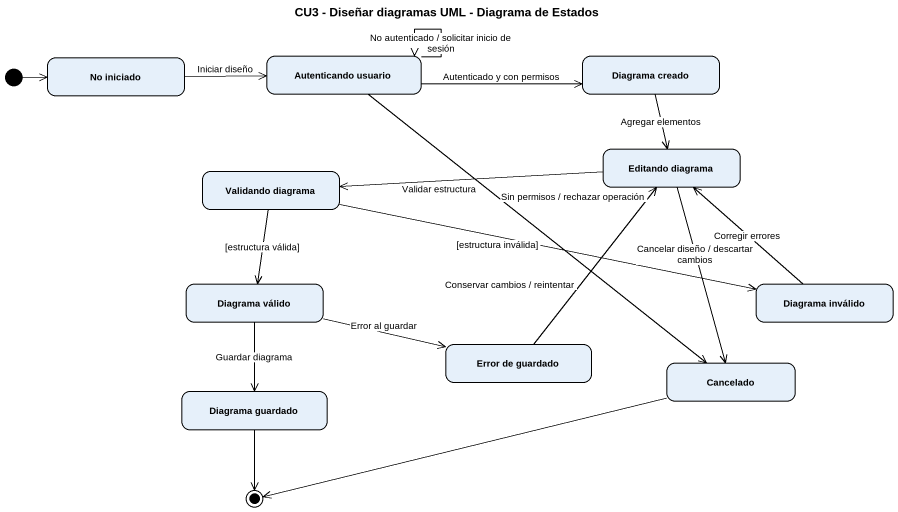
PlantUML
@startuml
title CU3 - Diseñar diagramas UML - Diagrama de Estados
hide empty description
state "No iniciado" as No_iniciado
state "Autenticando usuario" as Autenticando_usuario
state "Diagrama creado" as Diagrama_creado
state "Editando diagrama" as Editando_diagrama
state "Validando diagrama" as Validando_diagrama
state "Diagrama válido" as Diagrama_válido
state "Diagrama inválido" as Diagrama_inválido
state "Error de guardado" as Error_de_guardado
state Cancelado
state "Diagrama guardado" as Diagrama_guardado
[*] -right-> No_iniciado
No_iniciado -right-> Autenticando_usuario : Iniciar diseño
Autenticando_usuario --> Autenticando_usuario : No autenticado / solicitar inicio de sesión
Autenticando_usuario -right-> Diagrama_creado : Autenticado y con permisos
Autenticando_usuario --> Cancelado : Sin permisos / rechazar operación
Diagrama_creado --> Editando_diagrama : Agregar elementos
Editando_diagrama -left-> Validando_diagrama : Validar estructura
Editando_diagrama --> Cancelado : Cancelar diseño / descartar cambios
Validando_diagrama --> Diagrama_válido : [estructura válida]
Validando_diagrama -right-> Diagrama_inválido : [estructura inválida]
Diagrama_válido -right-> Error_de_guardado : Error al guardar
Diagrama_válido --> Diagrama_guardado : Guardar diagrama
Diagrama_inválido -up-> Editando_diagrama : Corregir errores
Error_de_guardado -up-> Editando_diagrama : Conservar cambios / reintentar
Cancelado -left-> [*]
Diagrama_guardado --> [*]
@enduml
